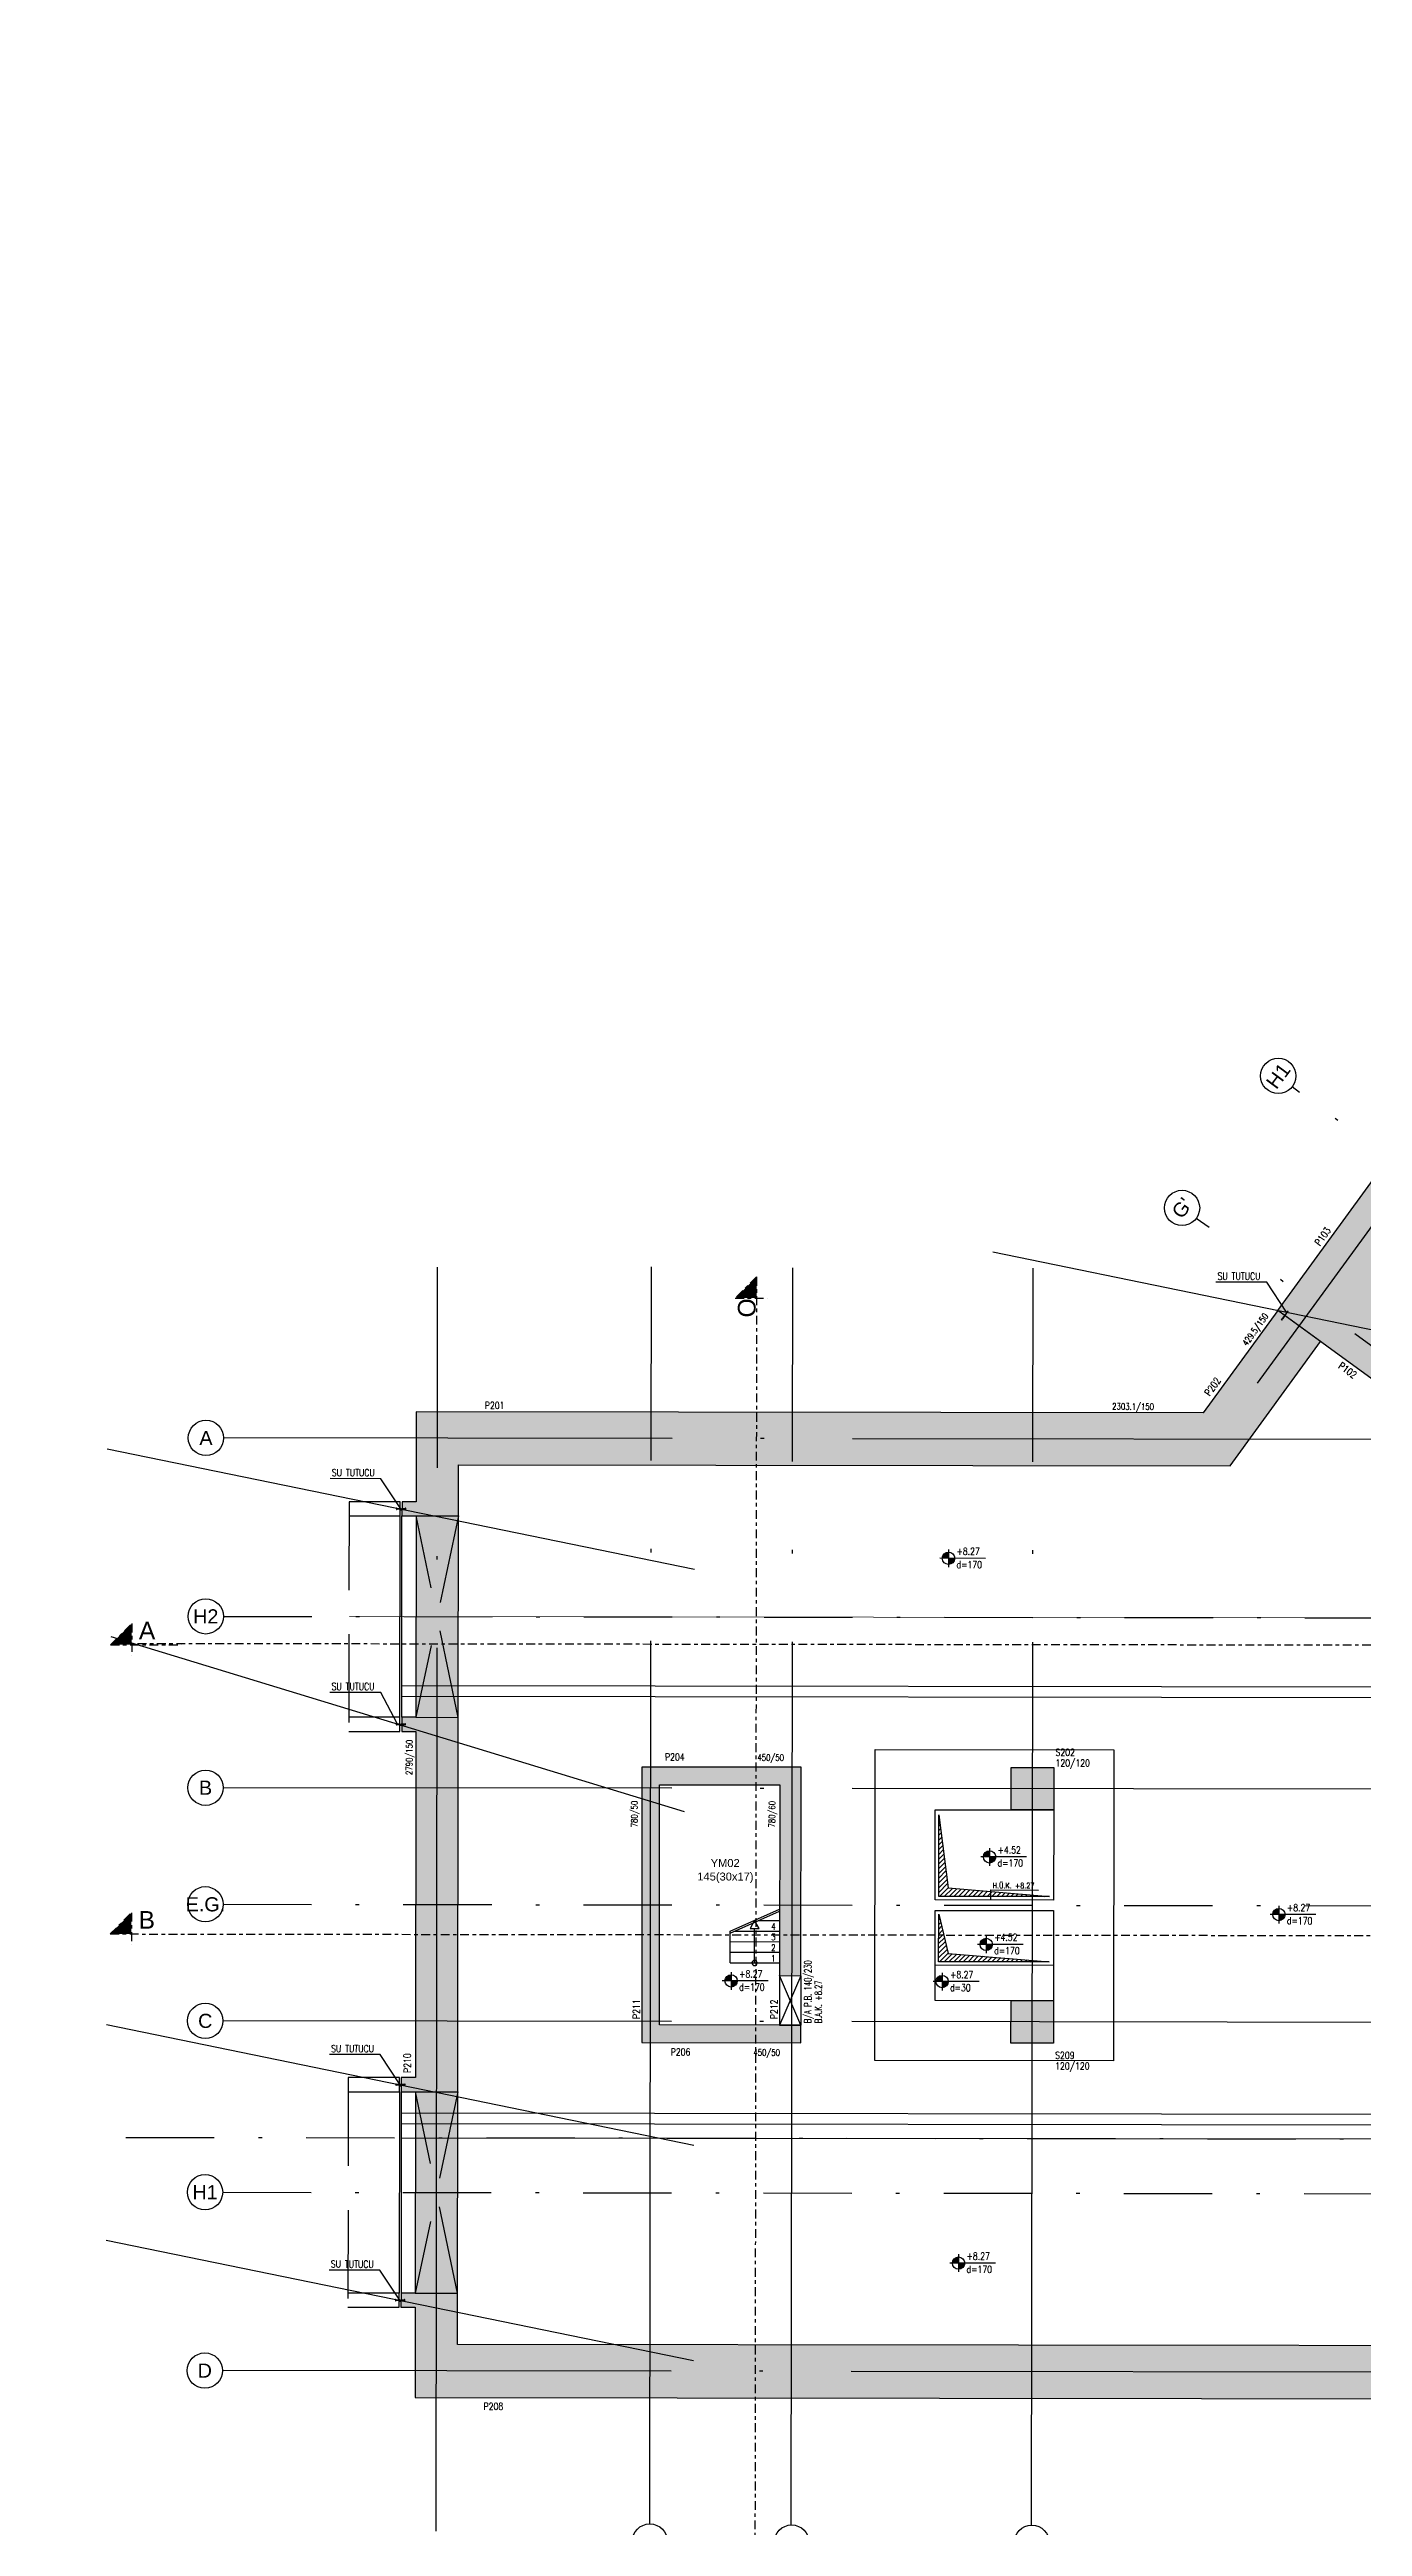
# Model space of a CAD drawing. Header units: millimetres. Extents: x 400382 to 401422, y 4543975 to 4544126.
# Drawn here: x 400692.1 to 400729.2, y 4544054.8 to 4544124.9 of the extents above; entities that cross this region are included whole.
import ezdxf
from ezdxf.enums import TextEntityAlignment as Align

# ---------------------------------------------------------------- set-up
doc = ezdxf.new("R2010")
doc.units = ezdxf.units.MM
for name, pattern in [('AKS', [3, 2.5, -0.25, 0, -0.25]), ('CENTER', [2, 1.25, -0.25, 0.25, -0.25]), ('CIZGI', [0.4, 0.25, -0.15]), ('CONTINU', [0]), ('DASHDOT2', [0.5, 0.25, -0.125, 0, -0.125]), ('HIDDEN', [0.375, 0.25, -0.125]), ('UUC-ST-KAL-I05-101-U-000$0$ACAD_ISO05W100', [33, 24, -3, 0, -3, 0, -3])]:
    doc.linetypes.add(name, pattern=pattern)
doc.layers.add('A-DETL', color=90, linetype='Continuous', lineweight=15)
for name, color, linetype in [('aks prota', 2, 'AKS'), ('boşluk prota', 2, 'Continuous'), ('boşluk taraması prota', 252, 'Continuous'), ('caks prota', 4, 'Continuous'), ('kesit tarama prota', 252, 'Continuous'), ('kiriş prota', 6, 'Continuous'), ('kolon prota', 1, 'Continuous'), ('kolon tarama prota', 252, 'Continuous'), ('lkolon prota', 4, 'Continuous'), ('lperde prota', 4, 'Continuous'), ('merdiven prota', 2, 'Continuous'), ('metraj prota', 2, 'Continuous'), ('not prota', 2, 'Continuous'), ('not yazısı prota', 6, 'Continuous'), ('not çizgisi prota', 4, 'Continuous'), ('perde prota', 1, 'Continuous'), ('PRT-AL-TUNEL_EKSENI', 14, 'DASHDOT2'), ('PRT-MI-ad_dim', 8, 'Continuous'), ('prt-s-taxis', 7, 'Continuous'), ('skesit prota', 7, 'Continuous'), ('st-s_level (kot)', 6, 'Continuous'), ('st-s_levelmark (kot işareti)', 4, 'Continuous'), ('st_s_not çizgisi', 4, 'CIZGI'), ('st_s_su tutucu', 2, 'Continuous'), ('st_s_ölçü', 4, 'Continuous'), ('taks prota', 7, 'Continuous'), ('temel prota', 6, 'Continuous'), ('tkesit prota', 7, 'Continuous'), ('tkolon prota', 6, 'Continuous'), ('tnot prota', 4, 'Continuous'), ('tperde prota', 6, 'Continuous'), ('UUC-ST-KAL-I05-101-U-000$0$st_s_su tutucu', 2, 'Continuous')]:
    doc.layers.add(name, color=color, linetype=linetype)
doc.styles.add('Arial', font='Arial.ttf')
doc.styles.add('OLCU', font='romanstw.shx')
doc.styles.add('PRT-MI-a_Arial', font='Arial.ttf', dxfattribs={"height": 30})
doc.styles.add('TAKS', font='Arial Unicode.ttf')
doc.styles.add('tkolon', font='romanstw.shx')
doc.styles.add('TNOT', font='romanstw.shx', dxfattribs={"width": 0.8, "height": 250})
doc.styles.add('TSIMPLEX', font='romanstw.shx')
doc.dimstyles.new('1-50', dxfattribs={"dimtxt": 10, "dimasz": 4, "dimexe": 4, "dimexo": 8, "dimgap": 4, "dimtad": 1, "dimdec": 1, "dimrnd": 0.05, "dimzin": 9, "dimdsep": 46, "dimtxsty": 'OLCU', "dimblk1": 'OBLIQUE', "dimblk2": 'OBLIQUE', "dimsah": 1, "dimcen": 2, "dimdle": 4, "dimclrd": 4, "dimclre": 4, "dimclrt": 3, "dimadec": 1, "dimazin": 0, "dimtfac": 1, "dimtdec": 1, "dimtix": 1, "dimtmove": 2, "dimatfit": 3, "dimldrblk": 'OBLIQUE', "dimfxl": 1, "dimtvp": 1, "dimtolj": 1, "dimtzin": 1, "dimarcsym": 0})

# ---------------------------------------------------------------- blocks, each defined once
blk = doc.blocks.new('_Oblique')
at = {"layer": 'st_s_ölçü', "lineweight": -2}
blk.add_line((-0.5, -0.5), (0.5, 0.5), dxfattribs=at)
blk = doc.blocks.new('PLAN_KOT')
at = {"layer": 'st-s_levelmark (kot işareti)'}
h = blk.add_hatch(color=256, dxfattribs=at)
h.paths.add_polyline_path([(0, 17.5, 0.414214), (-17.5, 0), (0, 0)])
h.paths.add_polyline_path([(17.5, 0), (0, 0), (0, -17.5, 0.414214)])
for p, q in [((105, 0), (-25, 0)), ((0, 25), (0, -25))]:
    blk.add_line(p, q, dxfattribs=at)
blk.add_circle((0, 0), 17.5, dxfattribs=at)
at = {"layer": 'st-s_level (kot)', "color": 6, "style": 'OLCU', "width": 0.8}
for tag, p in [('KOT', (22.7, 9.8)), ('DÖŞEME_KALINLIĞI', (22.7, -27.6))]:
    blk.add_attdef(tag, p, '', height=20, dxfattribs=at)
blk = doc.blocks.new('Stair_Anotation')
at = {"color": 0, "style": 'PRT-MI-a_Arial'}
blk.add_attdef('M.ADI', text='', height=0.2, dxfattribs=at).set_placement((0, 0), align=Align.BOTTOM_CENTER)
blk.add_attdef('BAS.SAYI-(EN-RIHT)', text='', height=0.2, dxfattribs=at).set_placement((0, -0.08), align=Align.TOP_CENTER)
blk = doc.blocks.new('D')
at = {"layer": 'st_s_su tutucu', "linetype": 'CONTINU', "ltscale": 0.2}
for p, q in [((-39988, 52508), (-39993, 52508)), ((-39993, 52508), (-39993, 52507)), ((-39993, 52507), (-39991, 52506)), ((-39993, 52449), (-39991, 52450)), ((-39993, 52448), (-39993, 52449)), ((-39988, 52448), (-39993, 52448)), ((-39991, 52499), (-39992, 52499)), ((-39992, 52499), (-39992, 52498)), ((-39992, 52498), (-39991, 52498)), ((-39991, 52489), (-39992, 52489)), ((-39992, 52489), (-39992, 52488)), ((-39992, 52488), (-39991, 52488)), ((-39991, 52479), (-39992, 52479)), ((-39992, 52479), (-39992, 52478)), ((-39992, 52478), (-39991, 52478)), ((-39992, 52468), (-39992, 52469)), ((-39992, 52469), (-39991, 52469)), ((-39991, 52468), (-39992, 52468)), ((-39992, 52458), (-39992, 52459)), ((-39992, 52459), (-39991, 52459)), ((-39991, 52458), (-39992, 52458)), ((-39991, 52506), (-39991, 52499)), ((-39991, 52498), (-39991, 52489)), ((-39991, 52488), (-39991, 52479)), ((-39991, 52469), (-39991, 52478)), ((-39991, 52459), (-39991, 52468)), ((-39991, 52450), (-39991, 52458)), ((-39990, 52506), (-39988, 52507)), ((-39990, 52499), (-39990, 52506)), ((-39989, 52499), (-39990, 52499)), ((-39990, 52489), (-39990, 52498)), ((-39990, 52498), (-39989, 52498)), ((-39989, 52489), (-39990, 52489)), ((-39990, 52479), (-39990, 52488)), ((-39990, 52488), (-39989, 52488)), ((-39989, 52479), (-39990, 52479)), ((-39990, 52478), (-39989, 52478)), ((-39990, 52478), (-39990, 52469)), ((-39990, 52469), (-39989, 52469)), ((-39989, 52468), (-39990, 52468)), ((-39990, 52468), (-39990, 52459)), ((-39990, 52459), (-39989, 52459)), ((-39989, 52458), (-39990, 52458)), ((-39990, 52458), (-39990, 52450)), ((-39990, 52450), (-39988, 52449)), ((-39989, 52498), (-39989, 52499)), ((-39989, 52488), (-39989, 52489)), ((-39989, 52478), (-39989, 52479)), ((-39989, 52469), (-39989, 52468)), ((-39989, 52459), (-39989, 52458)), ((-39988, 52507), (-39988, 52508)), ((-39988, 52449), (-39988, 52448))]:
    blk.add_line(p, q, dxfattribs=at)
blk = doc.blocks.new('*U38')
at = {"layer": 'metraj prota', "color": 4}
blk.add_lwpolyline([(-120, 0), (-97.5, 13), (-97.5, -13)], close=True, dxfattribs=at)
blk.add_lwpolyline([(0, 0), (-97.5, 0)], dxfattribs=at)
blk.add_circle((0, 0), 7.5, dxfattribs=at)

msp = doc.modelspace()

# ---------------------------------------------------------------- hatches: boundary and pattern name
at = {"layer": 'boşluk taraması prota', "ltscale": 2}
h = msp.add_hatch(dxfattribs=at)
h.set_pattern_fill('ANSI31', color=256, scale=0.03, angle=-0.07155, style=0)
h.set_pattern_definition([(44.928447, (400014.47141, 4543662.22266), (-0.067267757, 0.06743598), [])])
h.paths.add_polyline_path([(400717.212, 4544074.942), (400717.475, 4544072.87), (400720.341, 4544072.629), (400717.209, 4544072.633)])
h = msp.add_hatch(dxfattribs=at)
h.set_pattern_fill('ANSI31', color=256, scale=0.03, angle=-0.07155, style=0)
h.set_pattern_definition([(44.928447, (400014.4691, 4543660.372665), (-0.067267757, 0.06743598), [])])
h.paths.add_polyline_path([(400717.208, 4544072.133), (400717.473, 4544071.02), (400720.338, 4544070.779), (400717.207, 4544070.783)])
at = {"layer": 'kesit tarama prota'}
h = msp.add_hatch(color=256, dxfattribs=at)
h.dxf.hatch_style = 1
h.paths.add_polyline_path([(400711.453, 4544089.568), (400712.054, 4544090.168), (400712.053, 4544089.568)])
h = msp.add_hatch(color=256, dxfattribs=at)
h.dxf.hatch_style = 1
h.paths.add_polyline_path([(400694.378, 4544080.356), (400693.777, 4544079.757), (400694.377, 4544079.756)])
h = msp.add_hatch(color=256, dxfattribs=at)
h.dxf.hatch_style = 1
h.paths.add_polyline_path([(400694.368, 4544072.169), (400693.767, 4544071.569), (400694.367, 4544071.569)])
at = {"layer": 'kolon tarama prota'}
h = msp.add_hatch(color=256, dxfattribs=at)
h.dxf.hatch_style = 1
h.paths.add_polyline_path([(400839.733, 4544059.78), (400751.942, 4544123.732), (400726.8, 4544089.218), (400728.013, 4544088.335), (400741.847, 4544078.259), (400741.837, 4544067.953), (400756.012, 4544067.935), (400769.15, 4544058.368), (400841.796, 4544058.278)])
h.paths.add_polyline_path([(400769.462, 4544060.368), (400756.737, 4544069.634), (400743.537, 4544069.65), (400743.549, 4544079.247), (400729.477, 4544089.496), (400752.499, 4544121.099), (400835.983, 4544060.285)], flags=16)
h.paths.add_polyline_path([(400786.008, 4544068.397), (400786.009, 4544069.647), (400783.909, 4544069.65), (400783.908, 4544068.4), (400782.438, 4544068.402), (400782.448, 4544076.202), (400786.657, 4544076.197), (400786.655, 4544074.947), (400788.755, 4544074.944), (400788.756, 4544076.194), (400798.312, 4544076.182), (400798.311, 4544074.932), (400800.047, 4544074.93), (400800.038, 4544068.38), (400797.747, 4544068.383), (400797.748, 4544069.633), (400795.648, 4544069.635), (400795.647, 4544068.385)], flags=0)
h.paths.add_polyline_path([(400786.308, 4544068.697), (400786.31, 4544069.947), (400783.61, 4544069.95), (400783.608, 4544068.7), (400782.739, 4544068.701), (400782.748, 4544075.901), (400786.357, 4544075.897), (400786.355, 4544074.647), (400789.055, 4544074.644), (400789.057, 4544075.894), (400798.013, 4544075.882), (400798.011, 4544074.632), (400799.746, 4544074.63), (400799.739, 4544068.68), (400798.047, 4544068.682), (400798.049, 4544069.932), (400795.349, 4544069.936), (400795.347, 4544068.686)], flags=0)
h.paths.add_polyline_path([(400764.488, 4544107.664), (400764.245, 4544107.841), (400765.423, 4544109.458), (400765.665, 4544109.281)], flags=0)
h = msp.add_hatch(color=256, dxfattribs=at)
h.dxf.hatch_style = 1
h.paths.add_polyline_path([(400769.15, 4544058.368), (400767.087, 4544059.871), (400703.593, 4544059.95), (400703.624, 4544084.85), (400725.455, 4544084.823), (400728.013, 4544088.335), (400726.8, 4544089.218), (400724.692, 4544086.324), (400702.426, 4544086.352), (400702.423, 4544083.802), (400702.023, 4544083.802), (400702.022, 4544083.402), (400702.422, 4544083.402), (400702.415, 4544077.702), (400702.015, 4544077.702), (400702.015, 4544077.302), (400702.415, 4544077.302), (400702.402, 4544067.502), (400702.002, 4544067.502), (400702.002, 4544067.102), (400702.402, 4544067.102), (400702.395, 4544061.402), (400701.995, 4544061.402), (400701.994, 4544061.002), (400702.394, 4544061.002), (400702.391, 4544058.452)])
h = msp.add_hatch(color=256, dxfattribs=at)
h.dxf.hatch_style = 1
h.paths.add_polyline_path([(400713.313, 4544076.288), (400708.813, 4544076.294), (400708.804, 4544068.494), (400713.304, 4544068.488), (400713.304, 4544068.988), (400709.304, 4544068.993), (400709.313, 4544075.793), (400712.713, 4544075.789), (400712.706, 4544070.389), (400713.306, 4544070.388)])
h = msp.add_hatch(color=256, dxfattribs=at)
h.dxf.hatch_style = 1
h.paths.add_polyline_path([(400719.263, 4544076.281), (400720.463, 4544076.279), (400720.462, 4544075.079), (400719.262, 4544075.081)])
h = msp.add_hatch(color=256, dxfattribs=at)
h.dxf.hatch_style = 1
h.paths.add_polyline_path([(400719.255, 4544069.681), (400720.455, 4544069.679), (400720.454, 4544068.479), (400719.254, 4544068.481)])

# ---------------------------------------------------------------- linework, layer by layer
at = {"layer": 'A-DETL', "color": 1, "lineweight": 5}
msp.add_lwpolyline([(400700.54, 4544080.554), (400856.263, 4544080.36)], dxfattribs=at)
at = {"layer": 'aks prota', "ltscale": 10}
for p, q in [((400726.229, 4544087.16), (400753.726, 4544124.907)), ((400773.516, 4544056.116), (400724.497, 4544091.824)), ((400702.986, 4544054.666), (400703.031, 4544090.439)), ((400709.036, 4544054.869), (400709.081, 4544090.454)), ((400713.037, 4544054.841), (400713.081, 4544090.426)), ((400719.837, 4544054.832), (400719.881, 4544090.418)), ((400860.169, 4544085.405), (400696.976, 4544085.609)), ((400860.156, 4544075.505), (400696.964, 4544075.709)), ((400860.148, 4544068.905), (400696.955, 4544069.109)), ((400860.136, 4544059.005), (400696.943, 4544059.209))]:
    msp.add_line(p, q, dxfattribs=at)
at = {"layer": 'boşluk prota', "ltscale": 0.05}
for points in [[(400717.212, 4544074.942), (400717.475, 4544072.87), (400720.341, 4544072.629), (400717.209, 4544072.633)], [(400717.208, 4544072.133), (400717.473, 4544071.02), (400720.338, 4544070.779), (400717.207, 4544070.783)]]:
    msp.add_lwpolyline(points, close=True, dxfattribs=at)
at = {"layer": 'caks prota', "ltscale": 0.05}
for centre in [(400726.816, 4544095.856), (400724.093, 4544092.118), (400696.476, 4544085.609), (400696.47, 4544080.559), (400696.464, 4544075.709), (400696.46, 4544072.409), (400696.455, 4544069.109), (400696.449, 4544064.259), (400696.443, 4544059.209), (400709.036, 4544054.369), (400713.048, 4544054.341), (400719.843, 4544054.332)]:
    msp.add_circle(centre, 0.5, dxfattribs=at)
at = {"layer": 'kiriş prota'}
msp.add_line((400702, 4544065.802), (400853.5, 4544065.613), dxfattribs=at)
for points in [[(400702.015, 4544077.702), (400702.022, 4544083.402)], [(400711.307, 4544070.751), (400711.308, 4544071.651)], [(400702.002, 4544067.102), (400701.995, 4544061.402)]]:
    msp.add_lwpolyline(points, dxfattribs=at)
at = {"layer": 'kolon prota', "color": 1}
for points in [[(400719.263, 4544076.281), (400720.463, 4544076.279), (400720.462, 4544075.079), (400719.262, 4544075.081)], [(400719.255, 4544069.681), (400720.455, 4544069.679), (400720.454, 4544068.479), (400719.254, 4544068.481)]]:
    msp.add_lwpolyline(points, close=True, dxfattribs=at)
at = {"layer": 'kolon tarama prota', "linetype": 'HIDDEN', "ltscale": 10}
for points in [[(400700.523, 4544083.804), (400700.515, 4544077.304)], [(400700.502, 4544067.504), (400700.494, 4544061.004)]]:
    msp.add_lwpolyline(points, dxfattribs=at)
at = {"layer": 'kolon tarama prota'}
for points in [[(400700.522, 4544083.404), (400701.972, 4544083.402), (400701.973, 4544083.802), (400700.523, 4544083.804)], [(400701.965, 4544077.702), (400701.972, 4544083.402)], [(400700.515, 4544077.304), (400701.965, 4544077.302), (400701.965, 4544077.702), (400700.515, 4544077.704)], [(400700.502, 4544067.104), (400701.952, 4544067.102), (400701.952, 4544067.502), (400700.502, 4544067.504)], [(400701.952, 4544067.102), (400701.945, 4544061.402)], [(400700.494, 4544061.004), (400701.944, 4544061.002), (400701.945, 4544061.402), (400700.495, 4544061.404)]]:
    msp.add_lwpolyline(points, dxfattribs=at)
at = {"layer": 'merdiven prota', "linetype": 'HIDDEN', "ltscale": 10}
for points in [[(400702.422, 4544083.402), (400703.622, 4544083.4), (400702.415, 4544077.702), (400703.615, 4544077.7), (400702.422, 4544083.402)], [(400711.308, 4544071.651), (400712.708, 4544072.268)], [(400711.308, 4544071.596), (400712.708, 4544072.213)], [(400711.431, 4544071.651), (400712.708, 4544071.649)], [(400712.11, 4544071.95), (400712.708, 4544071.949)], [(400711.307, 4544071.351), (400712.707, 4544071.349)], [(400711.307, 4544071.051), (400712.707, 4544071.049)], [(400711.307, 4544070.751), (400712.707, 4544070.749)], [(400712.706, 4544070.389), (400713.306, 4544070.388), (400712.704, 4544068.989), (400713.304, 4544068.988), (400712.706, 4544070.389)], [(400702.402, 4544067.102), (400703.602, 4544067.1), (400702.395, 4544061.402), (400703.595, 4544061.4), (400702.402, 4544067.102)]]:
    msp.add_lwpolyline(points, dxfattribs=at)
at = {"layer": 'not prota', "ltscale": 0.1}
msp.add_lwpolyline([(400718.684, 4544072.531), (400718.684, 4544072.814), (400720.029, 4544072.813)], dxfattribs=at)
at = {"layer": 'perde prota'}
for points in [[(400741.837, 4544067.953), (400741.847, 4544078.259), (400726.8, 4544089.218), (400751.942, 4544123.732), (400841.796, 4544058.278), (400769.15, 4544058.368), (400756.012, 4544067.935), (400741.837, 4544067.953)], [(400767.087, 4544059.871), (400703.593, 4544059.95), (400703.624, 4544084.85), (400725.455, 4544084.823), (400728.013, 4544088.335), (400726.8, 4544089.218), (400724.692, 4544086.324), (400702.426, 4544086.352), (400702.423, 4544083.802), (400702.023, 4544083.802), (400702.022, 4544083.402), (400702.422, 4544083.402), (400702.415, 4544077.702), (400702.015, 4544077.702), (400702.015, 4544077.302), (400702.415, 4544077.302), (400702.402, 4544067.502), (400702.002, 4544067.502), (400702.002, 4544067.102), (400702.402, 4544067.102), (400702.395, 4544061.402), (400701.995, 4544061.402), (400701.994, 4544061.002), (400702.394, 4544061.002), (400702.391, 4544058.452), (400769.15, 4544058.368)], [(400713.306, 4544070.388), (400713.313, 4544076.288), (400708.813, 4544076.294), (400708.804, 4544068.494), (400713.304, 4544068.488), (400713.304, 4544068.988), (400709.304, 4544068.993), (400709.313, 4544075.793), (400712.713, 4544075.789), (400712.706, 4544070.389), (400713.306, 4544070.388)], [(400712.706, 4544070.389), (400712.704, 4544068.989)], [(400713.306, 4544070.388), (400713.304, 4544068.988)]]:
    msp.add_lwpolyline(points, dxfattribs=at)
at = {"layer": 'PRT-AL-TUNEL_EKSENI', "ltscale": 10}
for p, q in [((400781.002, 4544056.354), (400727.205, 4544095.542)), ((400696.97, 4544080.559), (400860.163, 4544080.355)), ((400696.96, 4544072.409), (400860.152, 4544072.205)), ((400694.212, 4544065.812), (400857.405, 4544065.608)), ((400696.949, 4544064.259), (400860.142, 4544064.055))]:
    msp.add_line(p, q, dxfattribs=at)
at = {"layer": 'skesit prota', "linetype": 'CENTER', "ltscale": 0.2}
for p, q in [((400712.054, 4544090.168), (400711.453, 4544089.568)), ((400711.453, 4544089.568), (400712.353, 4544089.567)), ((400693.777, 4544079.757), (400694.378, 4544080.356)), ((400694.378, 4544080.356), (400694.377, 4544079.456)), ((400693.777, 4544079.757), (400695.777, 4544079.754)), ((400693.767, 4544071.569), (400694.368, 4544072.169)), ((400694.368, 4544072.169), (400694.367, 4544071.269))]:
    msp.add_line(p, q, dxfattribs=at)
for points in [[(400768.866, 4544119.508), (400739.889, 4544079.728), (400694.377, 4544079.785)], [(400712.054, 4544090.168), (400712.005, 4544050.741)], [(400693.767, 4544071.569), (400856.332, 4544071.366)]]:
    msp.add_lwpolyline(points, dxfattribs=at)
at = {"layer": 'temel prota', "color": 5}
for p, q in [((400702.016, 4544078.602), (400853.416, 4544078.413)), ((400702.016, 4544078.302), (400853.416, 4544078.113)), ((400702.001, 4544066.502), (400853.501, 4544066.313)), ((400702.001, 4544066.202), (400853.501, 4544066.013))]:
    msp.add_line(p, q, dxfattribs=at)
for points in [[(400715.414, 4544076.786), (400722.164, 4544076.777), (400722.153, 4544067.977), (400715.403, 4544067.986)], [(400717.112, 4544075.083), (400720.462, 4544075.079), (400720.459, 4544072.529), (400717.109, 4544072.533)], [(400717.108, 4544072.233), (400720.458, 4544072.229), (400720.455, 4544069.679), (400717.105, 4544069.683)]]:
    msp.add_lwpolyline(points, close=True, dxfattribs=at)
at = {"layer": 'temel prota'}
msp.add_lwpolyline([(400717.108, 4544072.233), (400720.459, 4544072.229), (400720.457, 4544070.679), (400717.106, 4544070.683)], close=True, dxfattribs=at)
at = {"layer": 'UUC-ST-KAL-I05-101-U-000$0$st_s_su tutucu', "linetype": 'UUC-ST-KAL-I05-101-U-000$0$ACAD_ISO05W100', "ltscale": 0.05}
for points in [[(400702.017, 4544083.582, -0.57735), (400702.015, 4544083.579), (400701.98, 4544083.579, -0.57735), (400701.979, 4544083.582), (400701.991, 4544083.602, 0.57735), (400701.989, 4544083.605), (400701.943, 4544083.605), (400701.943, 4544083.611), (400701.939, 4544083.611), (400701.939, 4544083.605), (400701.907, 4544083.605), (400701.907, 4544083.611), (400701.902, 4544083.611), (400701.902, 4544083.605), (400701.882, 4544083.605), (400701.873, 4544083.618), (400701.868, 4544083.618), (400701.868, 4544083.587), (400701.873, 4544083.587), (400701.882, 4544083.6), (400701.902, 4544083.6), (400701.902, 4544083.594), (400701.907, 4544083.594), (400701.907, 4544083.6), (400701.939, 4544083.6), (400701.939, 4544083.594), (400701.943, 4544083.594), (400701.943, 4544083.6), (400701.981, 4544083.6, -0.57735), (400701.983, 4544083.597), (400701.971, 4544083.578, 0.57735), (400701.973, 4544083.575), (400702.023, 4544083.575, 0.57735), (400702.024, 4544083.577), (400702.013, 4544083.597, -0.57735), (400702.015, 4544083.6), (400702.052, 4544083.6), (400702.052, 4544083.594), (400702.057, 4544083.594), (400702.057, 4544083.6), (400702.089, 4544083.6), (400702.089, 4544083.594), (400702.093, 4544083.594), (400702.093, 4544083.6), (400702.114, 4544083.6), (400702.123, 4544083.587), (400702.128, 4544083.587), (400702.128, 4544083.618), (400702.123, 4544083.618), (400702.114, 4544083.605), (400702.093, 4544083.605), (400702.093, 4544083.611), (400702.089, 4544083.611), (400702.089, 4544083.605), (400702.057, 4544083.605), (400702.057, 4544083.611), (400702.052, 4544083.611), (400702.052, 4544083.605), (400702.007, 4544083.605, 0.57735), (400702.005, 4544083.602)], [(400702.009, 4544077.482, -0.57735), (400702.008, 4544077.479), (400701.973, 4544077.479, -0.57735), (400701.971, 4544077.482), (400701.983, 4544077.502, 0.57735), (400701.982, 4544077.505), (400701.936, 4544077.505), (400701.936, 4544077.511), (400701.932, 4544077.511), (400701.932, 4544077.505), (400701.899, 4544077.505), (400701.899, 4544077.511), (400701.895, 4544077.511), (400701.895, 4544077.505), (400701.874, 4544077.505), (400701.866, 4544077.518), (400701.86, 4544077.518), (400701.86, 4544077.487), (400701.866, 4544077.487), (400701.874, 4544077.5), (400701.895, 4544077.5), (400701.895, 4544077.494), (400701.899, 4544077.494), (400701.899, 4544077.5), (400701.932, 4544077.5), (400701.932, 4544077.494), (400701.936, 4544077.494), (400701.936, 4544077.5), (400701.974, 4544077.5, -0.57735), (400701.975, 4544077.497), (400701.964, 4544077.478, 0.57735), (400701.965, 4544077.475), (400702.015, 4544077.475, 0.57735), (400702.017, 4544077.477), (400702.005, 4544077.497, -0.57735), (400702.007, 4544077.5), (400702.045, 4544077.5), (400702.045, 4544077.494), (400702.049, 4544077.494), (400702.049, 4544077.5), (400702.082, 4544077.5), (400702.082, 4544077.494), (400702.086, 4544077.494), (400702.086, 4544077.5), (400702.106, 4544077.5), (400702.115, 4544077.487), (400702.12, 4544077.487), (400702.12, 4544077.518), (400702.115, 4544077.518), (400702.106, 4544077.505), (400702.086, 4544077.505), (400702.086, 4544077.511), (400702.082, 4544077.511), (400702.082, 4544077.505), (400702.049, 4544077.505), (400702.049, 4544077.511), (400702.045, 4544077.511), (400702.045, 4544077.505), (400701.999, 4544077.505, 0.57735), (400701.997, 4544077.502)], [(400701.997, 4544067.282, -0.57735), (400701.995, 4544067.279), (400701.96, 4544067.279, -0.57735), (400701.959, 4544067.282), (400701.97, 4544067.302, 0.57735), (400701.969, 4544067.305), (400701.923, 4544067.305), (400701.923, 4544067.311), (400701.919, 4544067.311), (400701.919, 4544067.305), (400701.886, 4544067.305), (400701.886, 4544067.311), (400701.882, 4544067.311), (400701.882, 4544067.305), (400701.861, 4544067.305), (400701.853, 4544067.318), (400701.848, 4544067.318), (400701.848, 4544067.287), (400701.853, 4544067.287), (400701.861, 4544067.3), (400701.882, 4544067.3), (400701.882, 4544067.294), (400701.886, 4544067.294), (400701.886, 4544067.3), (400701.919, 4544067.3), (400701.919, 4544067.294), (400701.923, 4544067.294), (400701.923, 4544067.3), (400701.961, 4544067.3, -0.57735), (400701.962, 4544067.297), (400701.951, 4544067.278, 0.57735), (400701.953, 4544067.275), (400702.003, 4544067.275, 0.57735), (400702.004, 4544067.277), (400701.993, 4544067.297, -0.57735), (400701.994, 4544067.3), (400702.032, 4544067.3), (400702.032, 4544067.294), (400702.036, 4544067.294), (400702.036, 4544067.3), (400702.069, 4544067.3), (400702.069, 4544067.294), (400702.073, 4544067.294), (400702.073, 4544067.3), (400702.094, 4544067.3), (400702.102, 4544067.287), (400702.108, 4544067.287), (400702.108, 4544067.318), (400702.102, 4544067.318), (400702.094, 4544067.305), (400702.073, 4544067.305), (400702.073, 4544067.311), (400702.069, 4544067.311), (400702.069, 4544067.305), (400702.036, 4544067.305), (400702.036, 4544067.311), (400702.032, 4544067.311), (400702.032, 4544067.305), (400701.986, 4544067.305, 0.57735), (400701.985, 4544067.302)], [(400701.989, 4544061.182, -0.57735), (400701.987, 4544061.179), (400701.952, 4544061.179, -0.57735), (400701.951, 4544061.182), (400701.963, 4544061.202, 0.57735), (400701.961, 4544061.205), (400701.915, 4544061.205), (400701.915, 4544061.211), (400701.911, 4544061.211), (400701.911, 4544061.205), (400701.879, 4544061.205), (400701.879, 4544061.211), (400701.875, 4544061.211), (400701.875, 4544061.205), (400701.854, 4544061.205), (400701.845, 4544061.218), (400701.84, 4544061.218), (400701.84, 4544061.187), (400701.845, 4544061.187), (400701.854, 4544061.2), (400701.875, 4544061.2), (400701.875, 4544061.194), (400701.879, 4544061.194), (400701.879, 4544061.2), (400701.911, 4544061.2), (400701.911, 4544061.194), (400701.915, 4544061.194), (400701.915, 4544061.2), (400701.953, 4544061.2, -0.57735), (400701.955, 4544061.197), (400701.943, 4544061.178, 0.57735), (400701.945, 4544061.175), (400701.995, 4544061.175, 0.57735), (400701.996, 4544061.177), (400701.985, 4544061.197, -0.57735), (400701.987, 4544061.2), (400702.024, 4544061.2), (400702.024, 4544061.194), (400702.029, 4544061.194), (400702.029, 4544061.2), (400702.061, 4544061.2), (400702.061, 4544061.194), (400702.065, 4544061.194), (400702.065, 4544061.2), (400702.086, 4544061.2), (400702.095, 4544061.187), (400702.1, 4544061.187), (400702.1, 4544061.218), (400702.095, 4544061.218), (400702.086, 4544061.205), (400702.065, 4544061.205), (400702.065, 4544061.211), (400702.061, 4544061.211), (400702.061, 4544061.205), (400702.029, 4544061.205), (400702.029, 4544061.211), (400702.024, 4544061.211), (400702.024, 4544061.205), (400701.979, 4544061.205, 0.57735), (400701.977, 4544061.202)]]:
    msp.add_lwpolyline(points, format="xyb", close=True, dxfattribs=at)

# ---------------------------------------------------------------- block references
at = {"layer": 'PRT-MI-ad_dim', "xscale": -0.009999999999999998, "yscale": 0.01, "zscale": 0.01, "rotation": 89.92844641491553}
msp.add_blockref('*U38', (400711.998, 4544070.75), dxfattribs=at)
at = {"layer": 'prt-s-taxis'}
ref = msp.add_blockref('Stair_Anotation', (400711.176, 4544073.397), dxfattribs=dict(at, xscale=-1.125, yscale=1.125, zscale=1.125, rotation=359.9284472135454))
ref.add_attrib('M.ADI', 'YM02', dxfattribs={"layer": '0', "color": 0, "height": 0.225, "rotation": 359.92845, "style": 'PRT-MI-a_Arial'}).set_placement((400711.167, 4544073.397), align=Align.BOTTOM_CENTER)
ref.add_attrib('BAS.SAYI-(EN-RIHT)', '145(30x17)', dxfattribs={"layer": '0', "color": 0, "height": 0.225, "rotation": 359.92845, "style": 'PRT-MI-a_Arial'}).set_placement((400711.174, 4544073.307), align=Align.TOP_CENTER)
at = {"layer": 'st-s_level (kot)', "linetype": 'CONTINU', "ltscale": 0.1, "xscale": 0.01, "yscale": 0.01, "zscale": 0.01, "rotation": 359.9284472481884}
for p, values in [((400717.486, 4544082.202), {'KOT': '+8.27', 'DÖŞEME_KALINLIĞI': 'd=170'}), ((400718.647, 4544073.751), {'KOT': '+4.52', 'DÖŞEME_KALINLIĞI': 'd=170'}), ((400726.834, 4544072.118), {'KOT': '+8.27', 'DÖŞEME_KALINLIĞI': 'd=170'}), ((400718.552, 4544071.274), {'KOT': '+4.52', 'DÖŞEME_KALINLIĞI': 'd=170'}), ((400711.335, 4544070.24), {'KOT': '+8.27', 'DÖŞEME_KALINLIĞI': 'd=170'}), ((400717.303, 4544070.222), {'KOT': '+8.27', 'DÖŞEME_KALINLIĞI': 'd=30'}), ((400717.77, 4544062.252), {'KOT': '+8.27', 'DÖŞEME_KALINLIĞI': 'd=170'})]:
    msp.add_blockref('PLAN_KOT', p, dxfattribs=at).add_auto_attribs(values)
at = {"layer": 'st_s_ölçü', "xscale": 0.004999999999999998, "yscale": 0.004999999999999998, "zscale": 0.004999999999999998, "rotation": 323.9284476611808}
msp.add_blockref('D', (400734.125, 4543759.255), dxfattribs=at)

# ---------------------------------------------------------------- texts
at = {"layer": 'lkolon prota', "style": 'tkolon', "width": 0.8}
for p in [(400720.514, 4544076.308), (400720.503, 4544067.732)]:
    msp.add_text('120/120', height=0.2, rotation=359.92845, dxfattribs=at).set_placement(p)
at = {"layer": 'lperde prota', "style": 'tkolon', "width": 0.8}
for s, rotation, p in [('429.5/150', 54.39774, (400725.857, 4544088.246)), ('2303.1/150', 359.56796, (400722.116, 4544086.502)), ('2790/150', 89.56796, (400702.223, 4544076.067)), ('450/50', 359.56796, (400712.079, 4544076.565)), ('780/50', 89.56796, (400708.592, 4544074.586)), ('780/60', 89.56796, (400712.486, 4544074.581)), ('450/50', 359.56796, (400711.965, 4544068.216))]:
    msp.add_text(s, height=0.18, rotation=rotation, dxfattribs=at).set_placement(p, align=Align.MIDDLE_LEFT)
at = {"layer": 'not yazısı prota', "ltscale": 0.05, "style": 'TSIMPLEX', "width": 0.8}
for p in [(400725.099, 4544090.088), (400700.037, 4544084.524), (400700.03, 4544078.474), (400700.017, 4544068.224), (400700.009, 4544062.124)]:
    msp.add_text('SU TUTUCU', height=0.2, rotation=359.92845, dxfattribs=at).set_placement(p)
at = {"layer": 'st_s_not çizgisi', "ltscale": 0.05, "style": 'tkolon', "width": 0.8}
for s, p in [('3', (400712.469, 4544071.48)), ('4', (400712.469, 4544071.78)), ('2', (400712.468, 4544071.18)), ('1', (400712.468, 4544070.88))]:
    msp.add_text(s, height=0.18, rotation=359.92845, dxfattribs=at).set_placement(p, align=Align.MIDDLE_LEFT)
at = {"layer": 'taks prota', "style": 'TAKS'}
for s, rotation, p in [('H1', 53.43361, (400726.816, 4544095.856)), ("G'", 53.43361, (400724.093, 4544092.118)), ('A', 359.92845, (400696.476, 4544085.609)), ('H2', 359.92845, (400696.47, 4544080.559)), ('B', 359.92845, (400696.464, 4544075.709)), ('E.G.', 359.92845, (400696.46, 4544072.409)), ('C', 359.92845, (400696.455, 4544069.109)), ('H1', 359.92845, (400696.449, 4544064.259)), ('D', 359.92845, (400696.443, 4544059.209))]:
    msp.add_text(s, height=0.4, rotation=rotation, dxfattribs=at).set_placement(p, align=Align.MIDDLE_CENTER)
at = {"layer": 'tkesit prota', "style": 'Arial'}
for s, rotation, p in [('O', 89.92845, (400712.027, 4544089.017)), ('A', 359.92845, (400694.577, 4544079.906)), ('B', 359.92845, (400694.567, 4544071.718))]:
    msp.add_text(s, height=0.5, rotation=rotation, dxfattribs=at).set_placement(p)
at = {"layer": 'tkolon prota', "style": 'tkolon', "width": 0.8}
for s, p in [('S202', (400720.514, 4544076.608)), ('S209', (400720.504, 4544068.032))]:
    msp.add_text(s, height=0.2, rotation=359.92845, dxfattribs=at).set_placement(p)
at = {"layer": 'tnot prota', "style": 'TNOT'}
for s, height, rotation, width, p in [('H.Ü.K. +8.27', 0.15, 359.92845, 0.8, (400718.732, 4544072.938)), ('B/A P.B. 140/230', 0.2, 89.92845, 0.7, (400713.504, 4544069.042)), ('B.A.K. +8.27', 0.2, 89.92845, 0.7, (400713.804, 4544069.042))]:
    msp.add_text(s, height=height, rotation=rotation, dxfattribs=dict(at, width=width)).set_placement(p, align=Align.MIDDLE_LEFT)
at = {"layer": 'tperde prota', "style": 'tkolon', "width": 0.8}
for s, rotation, p in [('P103', 54.39774, (400727.913, 4544091.085)), ('P102', 324.39774, (400728.554, 4544087.685)), ('P202', 54.39774, (400724.796, 4544086.835)), ('P201', 0.39774, (400704.367, 4544086.531)), ('P204', 0.39774, (400709.465, 4544076.575)), ('P211', 90.39774, (400708.655, 4544069.162)), ('P212', 90.39774, (400712.549, 4544069.157)), ('P210', 90.39774, (400702.173, 4544067.635)), ('P206', 0.39774, (400709.626, 4544068.226)), ('P208', 0.39774, (400704.332, 4544058.198))]:
    msp.add_text(s, height=0.2, rotation=rotation, dxfattribs=at).set_placement(p, align=Align.MIDDLE_LEFT)

# ---------------------------------------------------------------- leaders
at = {"layer": 'not çizgisi prota'}
for points in [[(400727.051, 4544089.165), (400726.489, 4544090.018), (400725.051, 4544090.019)], [(400701.99, 4544083.601), (400701.427, 4544084.454), (400699.989, 4544084.456)], [(400701.895, 4544077.511), (400701.42, 4544078.404), (400699.981, 4544078.406)], [(400701.969, 4544067.301), (400701.407, 4544068.154), (400699.968, 4544068.156)], [(400701.962, 4544061.201), (400701.399, 4544062.054), (400699.961, 4544062.056)], [(400689.278, 4544046.112), (400689.837, 4544047.262), (400691.275, 4544047.262)], [(400702.632, 4544046.113), (400702.073, 4544047.263), (400700.635, 4544047.263)]]:
    msp.add_leader(points, dimstyle='1-50', override={"dimasz": 12, "dimgap": 4, "dimtad": 0}, dxfattribs=at)

doc.saveas('drawing.dxf')
